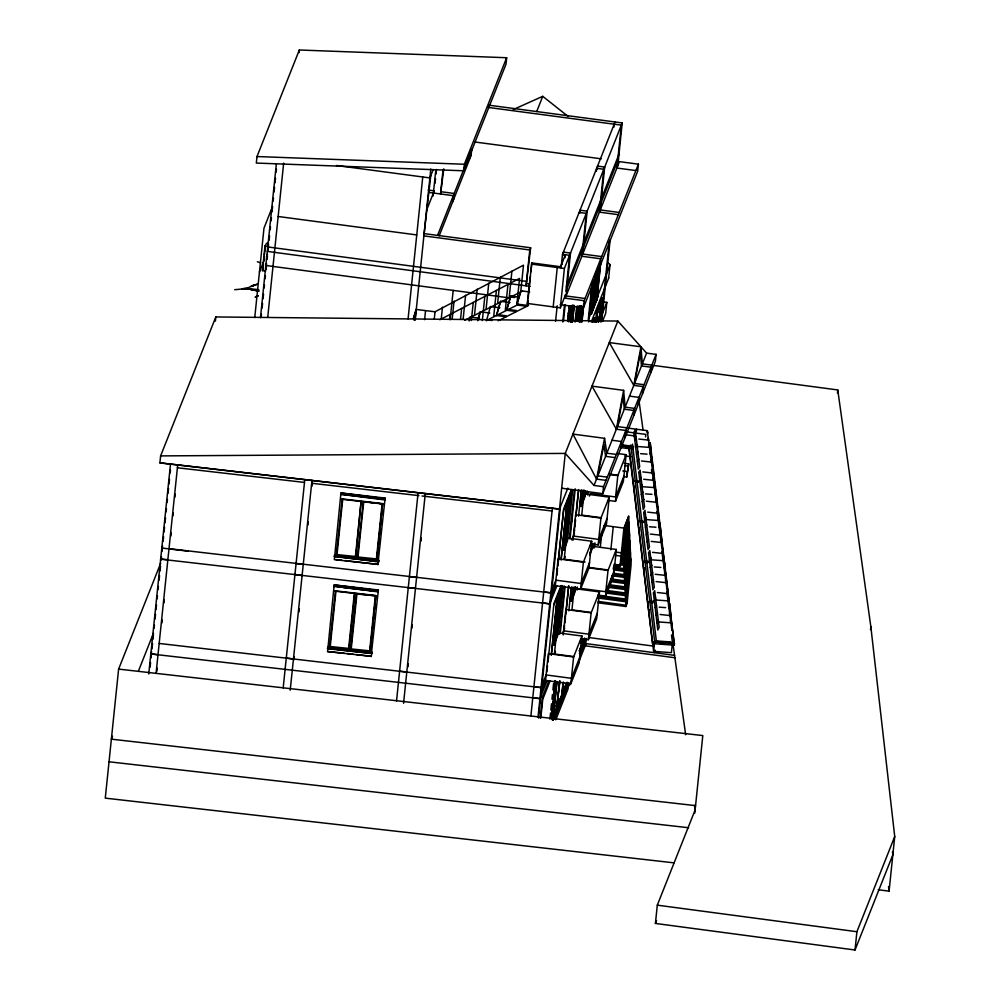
<?xml version="1.0" encoding="UTF-8"?>
<svg xmlns="http://www.w3.org/2000/svg" width="1000" height="1000" viewBox="0 0 1000 1000"><rect width="100%" height="100%" fill="white"/><g stroke="black" fill="none" stroke-linecap="round" stroke-linejoin="round"><path stroke-width="1.5" d="M636.225 431.087L636.337 429.2M636.462 431.125L636.562 429.237M647.262 432.562L647.375 430.675L628.288 428.137M336.362 555.725L376.812 560.062L382.612 503.963L379.025 503.55M160.688 563.2L118.612 669.1L105.275 798.138L673.975 862.85M567.85 488.088L559.513 509.075L159.9 462.863L160.613 455.9L215.825 316.95L617.85 321.062L646.6 353.113L656.087 354.375L655.375 361.337L602.788 493.675L561.675 488.2M148.737 673.988L170.512 464.087M150.087 667.163L150.562 662.525M151.037 657.9L151.525 653.275M151.962 648.988L152.537 643.475M152.975 639.175L153.463 634.525M154.1 628.312L154.425 625.212M155.062 619.012L155.538 614.35M156.025 609.7L156.5 605.05M157.15 598.837L157.463 595.737M158.112 589.538L158.425 586.438M159.075 580.225L159.55 575.575M160.025 570.925L160.512 566.263M161.15 560.062L161.475 556.962L160.6 559.163L549.725 603.85L556.912 585.75M162.037 551.45L162.475 547.325M163.088 541.3L163.575 536.638M164.05 531.987L164.537 527.337M165.012 522.675L165.5 518.025M166.137 511.825L166.462 508.713M167.1 502.512L167.425 499.412M168.062 493.2L168.538 488.55M169.025 483.9L169.5 479.25M170.15 473.038L170.463 469.938M156.075 673.275L177.7 464.913M156.9 671.188L157.225 668.112M161.875 623.062L162.2 619.963M163.962 602.9L164.288 599.788M170.875 536.038L171.188 532.938M172.95 515.875L173.275 512.775M174.875 497.262L175.2 494.15M215.4 321.125L215.825 316.95M257 156.537L256.325 163.062L463.663 170.787L505.988 64.25L506.662 57.725L299.325 50L257 156.537L464.338 164.25L506.662 57.725M254.75 317.512L263.988 228.125L272.6 206.438M265.7 271.075L262.438 270.637L264.975 246.025L266.637 243.188M263.463 263.738L263.15 266.775L263.5 265.9M263.775 260.712L264.575 256.45M264.375 254.95L265.525 246.713M260.462 317.688L276.363 163.738M265.85 269.538L266.488 263.387M266.962 258.762L267.438 254.15M267.762 251.075L268.238 246.462L264.975 246.025M261.137 317.387L261.45 314.3M262.1 308.113L262.575 303.475M263.05 298.837L263.538 294.2M264.175 288.012L264.488 284.913M265.138 278.725L265.45 275.637M266.087 269.45L266.575 264.812M267.162 259.05L267.462 256.225M268.188 249.188L268.488 246.225M269.113 240.263L269.575 235.775M270.188 229.788L270.5 226.8M271.112 220.812L271.425 217.825M272.05 211.812L272.525 207.237M273.15 201.137L273.463 198.088M274.1 191.988L274.562 187.413M275.038 182.825L275.512 178.25M276.15 172.15L276.462 169.1M267.75 317.1L283.663 163.1M299.05 52.613L299.325 50M283.188 687.875L304.788 479.575M290.212 690.238L311.962 480.4M294 659.762L294.288 657.013M298.938 612.025L299.25 608.925M307.925 525L308.25 521.9M311.938 486.225L312.25 483.125M334.288 556.85L334.525 555.188L336.325 555.688L342.2 498.925L382.612 503.587L376.75 560.35L378.688 560.275L378.45 561.938L334.412 556.275M340.688 494.862L340.95 492.975L385.112 498.075L384.85 499.95L340.812 494.288L334.762 555.5M377.95 564.388L334.325 559.65L334.712 556.312M376.688 560.638L336.262 555.975M355.425 556.487L337.013 554.587L342.713 499.363M369.925 652.562L329.475 648.225L335.438 590.862L375.85 595.513L369.988 652.275L371.912 652.2L371.8 653.3L327.525 648.775L327.762 647.113L370.05 651.988L375.85 595.887L356.362 593.938M333.925 586.788L334.188 584.913L378.35 590L378.088 591.875L334.05 586.213L328 647.438M356.175 654.575L371.188 656.312L327.562 651.575L327.95 648.238L327.525 648.775M329.475 648.225L329.625 647.35L349.05 649.562M348.663 648.425L330.238 646.513L335.95 591.287M355.387 556.712L361.087 501.475L355.75 557.925M357.325 558.112L363.188 501.712L366.775 502.137M376.425 558.913L358 557.013L363.762 501.562M348.612 648.637L354.325 593.4M348.988 649.85L354.787 593.75M350.562 650.037L356.425 593.65M369.663 650.837L351.238 648.938L356.987 593.488M376.375 559.125L382.137 503.688M377.887 564.663L378.575 561.362M378.325 560.525L384.975 499.375M378.45 561.938L378.688 560.275M384.85 499.95L385.112 498.075M369.613 651.062L375.363 595.612M371.125 656.6L371.8 653.3M371.55 652.45L378.212 591.312M371.675 653.863L371.912 652.2M378.088 591.875L378.35 590M408.075 318.888L422.75 176.975M413.862 319.862L414.325 315.338M414.425 319.938L415.2 312.387M414.988 320.012L416.087 309.438L435.012 311.775L523.488 265.163L520.737 291.788M415.213 319.837L430.8 169.037M424.762 233.688L530.662 247.775L529.788 249.975L423.888 235.888L430.75 175.712M433.1 196.012L435.775 170.15M435.075 183.2L435.538 178.625M436.012 174.05L436.488 169.462M424.613 319.662L425.55 310.613M443.062 169.575L440.538 193.975L443.787 168.888M434.237 319.325L435.012 311.775M396.538 700.888L418.1 492.638M452.688 201.838L453.325 195.675L428.825 192.413M441.213 319.25L442.463 307.162M453.562 199.625L454.2 193.475L441.413 191.775M403.562 703.263L425.288 493.475M407.975 666.85L408.3 663.75M411.987 628.075L412.312 624.963M420.975 541.05L421.3 537.95M463.663 170.787L464.338 164.25M449.625 318.95L450.1 314.425M450.138 319.775L453.175 290.4M452.163 319.288L454.038 301.163M470.213 157.713L470.85 151.562M460.575 318.988L461.675 308.425M463.113 319.325L465.613 295.163M479.663 318.25L470.2 317.087L469.225 320.988M471.375 320.538L473.25 302.425M474.538 314.837L477.188 289.163M489.787 313L480.325 311.825L478.038 320.163M482.325 320.575L484.825 296.425M486.112 308.825L488.762 283.163M490.35 307.538L490.45 306.575L499.925 307.75M493.75 316.087L496.4 290.425M497.688 302.825L500.337 277.162M496.637 314.587L506.1 315.75L506 316.712L496.538 315.55L496.637 314.587L500.588 301.325L510.05 302.5M500.588 301.325L496.538 315.55M505.325 310.087L507.975 284.425M506.763 309.337L516.237 310.5L516.138 311.462L506.675 310.3L506.763 309.337L510.712 296.075L518.825 297.075M509.263 296.825L511.912 271.163M506.675 310.3L510.712 296.075M527.987 303.375L527.112 306.312L516.8 305.05L519.55 278.425L439.8 319.762M529.788 249.975L526.087 285.837L530.662 247.775M565.2 298.175L619.45 161.637L638.425 164.163L584.175 300.7L565.2 298.175L565.562 294.65L560.325 307.838L527.288 303.438L531.812 262.913L560.575 266.737L565.35 254.713L565.037 257.7M527.112 306.312L528.088 302.413M528.112 298.762L529.5 285.325M529.812 282.337L530.425 276.363M530.887 271.875L531.812 262.913M553.188 306.887L557.263 267.512M555.575 321.262L557.175 305.8M561.1 267.787L562.5 254.338L615.075 121.988M562.137 264.075L562.45 261.087M563.062 255.113L563.375 252.125L570.513 253.075L566.075 295.963L585.05 298.488M560.325 307.838L564.388 268.463L622.212 122.938L488.825 105.188M562.737 322.025L564.475 305.212M563.45 321.35L565.188 304.538M567.688 321.413L569.225 306.262L571.013 306.5L570.837 308.125L569.1 307.8M567.888 320.925L568.737 313.137L568.062 313.05M567.888 320.925L568.737 313.137M579.712 213.2L580.025 210.212L587.163 211.163L582.725 254.062L601.7 256.588M568.575 321.525L569.987 307.913M568.812 321.812L570.025 310.375M569.587 321.213L570.925 308.762M570.487 314.363L570.862 311.188M570.588 322.113L572.163 306.863L571.275 306.75M570.725 322.238L572.475 305.363M571.562 320.788L573.138 305.45M530.875 716.188L552.375 508.125M571.475 322.025L573.212 305.25M572.375 322.137L574.1 305.375M572.562 321.65L574.138 306.413M575.05 322.05L576.65 306.575M575.763 321.413L577.362 305.938M577.125 321.337L578.7 306.087M577.362 320.938L578.787 307.125L577.362 320.85M578.025 321.45L579.6 306.212M578.5 319.713L578.812 316.637M579.45 310.512L579.925 305.9M538.013 717.138L565.262 453.413L617.85 321.062M579.012 321.337L580.6 305.988M579.175 322.05L580.562 308.2M538.575 718.025L560.388 506.875M580.037 322.038L581.575 305.75M580.462 319.3L580.862 315.138M580.975 320.913L582.4 307.113M596.362 171.3L596.675 168.312L603.812 169.262L599.375 212.15L618.35 214.675M580.925 321.95L582.537 307.738M540.35 718.263L542.587 696.663L548.888 680.812M597.238 169.088L597.55 166.1L604.688 167.05L600.25 209.95L619.237 212.475M540.837 717.913L542.762 699.287L550.175 680.662M581.812 322.075L583.7 303.775M582.013 321.575L584.175 300.7M541.375 690.925L545.538 680.45L548.3 653.612L573.612 656.988L581.938 636.025L556.625 632.663M551.163 596.15L555.325 585.675L558.1 558.837L583.4 562.212L591.725 541.25L567.913 538.088M556.875 574.237L557.525 568.038M557.837 564.938L563.612 509.113L567.4 499.588L561.15 560.062M546.85 671.9L547.5 665.688M548.038 662.05L553.913 603.663L557.688 594.138L551.438 654.613M556.938 575.237L557.425 570.6M557.9 565.962L563.663 510.25L567 501.85L561.075 559.1M551.213 655.2L557.288 596.4L553.95 604.8M561.188 585.5L558.025 593.45L552.725 644.7L554.025 644.862L557.712 635.6L562.85 585.9M562.438 550.15L567.725 498.9L571.413 489.625L572.712 489.8L567.413 541.05L563.737 550.312L562.438 550.15L563.488 547.5M558.013 594.725L553.062 642.625L554.412 642.237L557.788 633.775L562.675 586.413L559.312 594.888L558.013 594.725L561.375 586.25L554.425 653.988L573.775 656.562M567.712 500.163L562.762 548.075L564.125 547.688L567.487 539.225L566.25 538.488L562.875 546.962L564.125 547.688L569.012 500.337L572.375 491.863L571.087 491.7L567.712 500.163L569.012 500.337M563.737 550.312L569.025 499.062L572.712 489.8M554.025 644.862L559.325 593.612L562.475 585.675M557.513 616.475L557.837 613.425M558.462 607.337L558.938 602.762M559.45 597.775L559.75 594.85M565.812 535.625L565.487 538.663L566.188 538.625M566.438 529.538L566.912 524.963M567.537 518.875L567.85 515.825M568.488 509.738L568.85 506.15M569.425 500.6L569.913 495.913M588.263 319.7L591.938 284.137M571.087 491.7L566.125 539.6L567.487 539.225M585.062 561.987L564.225 559.212L570.45 498.95M571.087 492.738L571.413 489.625M588.675 321.938L592.812 281.938M600.812 261.85L597.35 295.387L596.45 295.275L598.275 295.413L592.65 310.562L590.875 310.325L594.038 279.9M591.2 308.788L594.125 280.938M590.875 310.325L590.513 314.037L591.413 314.163L591.8 310.35M595.25 276.975L591.938 308.988L595.8 274.163M549.888 719.2L550.525 713.037M550.85 709.95L551.487 703.775M551.962 699.15L552.438 694.525M552.913 689.9L553.55 683.725M596.8 271.825L593.65 302.312L591.312 308.387L592.987 309.025L591.05 308.863M554.425 683.825L554.738 680.738M559.55 634.2L564.525 586.112M569.462 538.25L574.5 489.513M596.725 274.488L594.025 300.575L596.3 294.837L595.638 294.75M551.388 717.775L555.087 682.075M551.475 718.637L553.225 701.663M553.55 698.587L555.3 681.612M560.262 633.55L565.075 587.013M570.037 539.038L575.225 488.85M591.237 308.375L593.65 302.312L594.55 302.438L598.013 268.888M551.838 717.9L555.662 680.875M594.55 302.438L598.05 269.925M553.475 708.062L553.787 705.013M554.425 698.888L554.738 695.837M552.425 720.225L552.875 715.238M553.538 709.513L554.012 704.912M554.487 700.325L554.788 696.775M555.438 691.137L555.9 686M594.738 301.938L593.85 301.825L596.263 295.763L599.25 266.788M593.987 320.737L594.288 317.863L595.175 317.975L594.875 320.863M599.125 269.35L596.312 296.625M613.9 127.188L614.2 124.2M552.987 718.838L556.812 681.825M553.062 720.225L557 682.087M596.263 295.763L597.15 295.875L600.775 260.812M594.675 322.05L594.975 319.113L593.312 319.462M597.075 298.025L596.812 300.562L595.913 300.438M563.2 634.963L565.837 609.5L591.138 612.875L599.462 591.912L574.163 588.55M573 540.175L575.625 514.725L600.925 518.1L609.25 497.137L583.95 493.775M598.275 295.413L591.413 314.163M595.562 322.2L596.6 312.113L602.337 297.688L603.225 297.812L601.287 316.537L599.575 320.863M564.087 629.675L564.562 625.025M564.888 621.925L568.575 586.25M573.85 534.987L575.45 519.475M575.775 516.375L578.488 490.012M564.95 622.925L565.425 618.288M565.913 613.638L568.787 585.788M574.062 534.425L574.55 529.788M574.862 526.688L575.513 520.5M575.988 515.862L578.7 489.55M596.15 321.875L596.888 313.575L603.225 297.812M596.35 322.25L597.3 313.062L603.025 298.938L601.125 314.8L598.825 321.112M596.6 321.625L597.5 312.238L596.6 312.113M559.788 680.875L556.712 707.862L559.388 681.975M556.712 707.862L559.913 681.15M568.837 610.85L571.237 587.587M578.587 516.163L581.312 489.8M599.938 311.062L599.637 314.037L600.525 314.163L601.763 302.25L600.237 304.887M600.562 305.1L600.862 302.125M571.562 586.95L570.125 600.925L571.425 601.1L575.1 591.825L575.588 587.175M581.487 490.7L579.875 506.238L581.175 506.413L584.862 497.137L585.5 490.925M601.312 302.188L600.087 314.1L597.388 320.875M600.375 315.837L602.337 297.688M563.375 682.013L561.737 695.238L562.987 683.062M571.425 601.1L572.863 587.125M581.175 506.413L582.987 490.037M601.163 300.425L602.5 300.613L601.013 315.075L599.675 314.9M572.913 587.775L571.812 598.475L575.175 590L575.487 586.95M563.5 682.825L562.4 693.525L566.6 682.938M600.975 322.15L609.312 241.575M573.938 589.275L573.812 590.388L575.175 590L573.938 589.275L570.625 597.612M584.163 490.05L582.45 498.525M573.688 593.125L571.95 609.875L591.3 612.45M573.962 590.1L574.288 587M584.2 490.763L581.75 515.1L601.1 517.675M601.712 321.312L610.125 239.925M617.788 165.825L622.212 122.938M581.562 503.787L584.938 495.312L585.413 490.725M591.213 322.137L608.625 278.312L610 265A8.462 2.725 5.9 0 0 607.712 262.875M577.075 590.087L577.4 586.987M587 494.137L587.3 491.138M603.725 301.962L606.812 302.375L605.688 313.363L602.475 321.413M587.562 494.925L587.875 491.925M568.688 682.75L568.05 688.913L555.788 719.8M545.538 680.45L570.837 683.812L573.612 656.988M555.325 585.675L580.625 589.038L583.4 562.212M580.438 642.487L580.75 639.425M580.562 643.3L580.862 639.725M590.775 542.925L590.45 545.962L592.45 546.512L589.65 553.575M581.938 636.025L579.163 662.862L570.837 683.812M591.725 541.25L588.95 568.075L580.625 589.038M592.537 546.8L592.762 543.462M593.737 548.175L594.212 543.525M594.45 547.525L594.925 542.875M578.325 663.05L585.588 644.8L586.225 638.638M602.788 493.675L603.513 486.712L656.087 354.375M580.925 638.713L588.362 639.7L591.138 612.875M590.712 543.938L598.162 544.925L600.925 518.1M638.425 164.163L637.7 171.2L583.45 307.738L560.188 304.637M600.363 546.862L601.8 532.975M599.462 591.912L596.688 618.75L588.362 639.7M609.25 497.137L606.487 523.962L598.162 544.925M580.5 588.362L605.8 591.737L608.013 570.413L616.337 549.462L591.025 546.087M589.288 496.112L590.3 493.587L615.6 496.962L617.8 475.637L626.125 454.675L617.2 453.488M620.75 448.462L621.475 441.5L611.987 440.238M598.225 595.15L605.675 596.138L606.237 590.638M608.025 500.375L615.462 501.362L616.038 495.85M610.862 549.825L613.25 526.675M625.138 437.425L625.85 430.475L616.362 429.212L592 386.138L623.625 390.35L625.125 407.15L634.625 408.413L633.9 415.375M616.337 549.462L613.562 576.287L605.675 596.138M626.125 454.675L623.35 481.512L615.462 501.362M623.75 476.688L626.725 477.088L628.737 463.875L624.275 463.275M628.737 463.875L626.725 477.088M613.75 565.712L619.938 566.538L623.913 528.088L628.625 516.225L631.087 564.875L627.112 603.312L625.85 606.5L598 602.788M621.237 562.25L625.062 525.2M633.075 449.075L633.013 446.925M638.288 404.35L639 397.388L629.513 396.125M622.388 559.35L626.213 522.3M623.387 557.85L627.362 519.412M624.375 554.35L628.2 517.3M620.6 563.525L623.7 563.938L625.1 559.362M628.625 516.225L624.65 554.675L619.938 566.538M613.175 568.575L624 570.013L625.413 565.438L619.225 564.612M628.938 522.312L624.963 560.75L623.7 563.938M633.038 482.788L633.2 481.175L639.038 481.6M642.55 393.587L643.275 386.637L633.787 385.375L609.3 342.575L640.938 346.788L642.325 363.862L651.812 365.125L651.1 372.088M613.475 574.65L624.312 576.087L625.712 571.525L613.337 569.875M629.237 528.387L625.262 566.825L624 570.013M612.238 580.525L624.612 582.175L626.025 577.6M629.55 534.462L625.575 572.913L624.312 576.087M634.125 490.55L634.562 486.388M609.45 586.2L624.925 588.25L626.337 583.688L610.862 581.625M629.85 540.55L625.887 578.987L624.612 582.175M606.663 591.862L625.237 594.338L626.638 589.763M630.163 546.625L626.188 585.075L624.925 588.25M599.237 596.912L625.538 600.413L626.95 595.837M630.462 552.712L626.5 591.15L625.237 594.338M625.85 606.5L630.775 558.787M637.913 522.987L638.075 521.375L643.913 521.8M639 530.763L639.288 527.975M639.175 532.2L639.462 529.412M642.788 563.188L642.95 561.575L648.787 562M643.875 570.962L644.163 568.175M644.05 572.4L644.488 568.225M655.075 482.775L654.912 484.387L654.538 481.3M647.663 603.387L647.825 601.775L652.2 602.1M648.925 612.6L649.212 609.825M659.95 522.975L662.212 544.688M628.888 445.613L652.537 643.587L674.4 645.188L650.2 442.575L651.162 453.462M672.275 644.325L671.413 652.663L653.625 651.363L654.488 643.025M664.65 564.788L664.825 563.175M669.7 603.375L671.213 618.913M892.475 851.737L892.837 854.837L855.013 950L655.413 923.438L657.3 905.163L695.113 809.987L694.463 805.362M694.8 813.037L702.8 735.575L118.612 669.1M837.45 393L837.763 389.95L654.262 365.525M870.512 629.6L870.825 626.55L837.763 389.95M855.013 950L856.912 931.725L894.725 836.55L870.825 626.55M878.25 889.725L889.075 891.175L894.725 836.55M634.438 435.925L634.85 432.95M635.075 432.975L634.675 435.95L625.013 434.675M645.537 436.912L645.888 434.412L626.8 431.875M616.362 429.212L623.625 390.35M633.787 385.375L640.938 346.788M598.625 320.988L599.163 318.225M596.538 479.1L604.562 438.312L572.938 434.1L596.538 479.1L606.025 480.363M340.95 492.975L384.988 498.65M341.112 494.325L384.675 499.35M340.625 499.113L384.175 504.137M334.525 555.188L378.562 560.85M336.238 556.3L336.388 555.425L355.812 557.638M334.188 584.913L378.225 590.575M334.35 586.25L340.3 587.225M333.85 591.038L377.413 596.062M327.762 647.113L371.788 652.775M327.95 648.238L333.888 649.212M327.562 651.575L344.15 653.188M378.275 561.337L369.2 560.575M633.85 432.45L635.225 429.9L639.675 466.625L638.3 469.175L634.025 433.95M634.75 439.925L636.112 437.212M640.512 487.438L641.875 484.725M641.4 494.75L642.763 492.05M646.25 534.8L647.638 532.25M651.15 575.15L652.525 572.6M652.038 582.463L653.4 579.763M654.25 600.725L655.612 598.025M656.912 622.675L658.288 620.112M413.45 318.275L416.087 309.438M469.325 320.025L470.2 317.087M477.7 320.662L480.325 311.825M490.45 306.575L486.413 320.8L486.512 319.837L491.925 320.5M516.8 305.05L520.3 293.263M267.638 243.625L268.1 242.463A7.738 0.663 -82.4 0 1 268.4 243.463M268.637 244.75L267.762 246.95L526.538 281.388M259.45 272.075L264.613 259.062M262.438 270.637L263.363 268.325M162.613 545.95L161.788 548.025L188.162 551.188M169.037 548.688L550.862 592.85L555.9 580.163L581.2 583.538L589.525 562.575M167.9 559.688L160.65 559.038M112.525 736.263L111.375 739.163L695.562 805.638M138.463 670.975L153.45 633.25M151.675 651.737L150.8 653.938L539.925 698.637L547.112 680.525M159.25 643.462L541.062 687.625L546.1 674.938L571.4 678.312L579.725 657.35M433.013 170.05L429.875 177.925L336.5 165.487M426.65 210.05L434.288 190.825L428.175 190.012M303.212 564.4L296.038 563.575M302.025 575.538L294.9 574.587M437.55 235.387L471.725 149.362L471.087 155.512L439.162 235.863M286.325 658.112L293.512 658.95M536.7 111.562L542.75 96.337L568.112 116.438M416.562 577.425L409.375 576.6M527.288 303.438L528.337 300.8M415.425 588.425L408.237 587.6M399.65 671.188L406.838 672.013M566.388 286.688L618.962 154.35M618.513 158.8L565.925 291.137L569.637 255.275L562.5 254.338M570.837 308.125L571.938 305.375M569.65 312.6L572.438 305.587M572.163 306.863L569.362 313.913L568.475 313.788M591.425 307.125L593.7 301.388M592.337 308.988L595.037 302.188M589.138 317.5L592.137 309.962M594.3 304.525L605.788 275.587M606.663 273.387L610 265M592.562 322.188L594.288 317.863M592.987 321.763L594.087 318.988M596.625 312.688L602.137 298.825M594.038 320.863L595.175 317.975M593.875 321.887L594.975 319.113M602.5 300.613L596.475 314.375M597.837 320.925L600.525 314.163M598.175 321.388L600.562 315.012M598.1 322.188L601.125 314.8L598.6 322.038M599.4 321.05L601.688 315.275M602.562 313.075L606.812 302.375M567.712 500.588L570.425 493.75M571.013 523.275L571.888 521.062M581.462 500.188L583.688 494.575L584.938 495.312M564.225 559.212L565.262 556.587M571.862 539.975L574.462 533.438M603.513 486.712L594.025 485.45L646.6 353.113M558 595.138L560.725 588.3M555.3 636.975L556.425 634.15L557.788 633.775L556.538 633.038L553.175 641.513L554.412 642.237M589.75 554.963L592.375 548.35M607.05 518.462L598.725 539.412L573.425 536.05M615.6 496.962L623.925 476M554.425 653.988L555.462 651.363M562.587 633.45L564.675 628.212M648.5 445.312L649.575 442.587M555.538 706.775L557.1 706.85L552.375 718.763M562.112 694.237L557.388 706.137L555.862 705.938M580.45 648.088L584.138 638.825M552.263 719.075L566.75 682.625L567.5 683.425L553.4 718.913M552.75 718.425L557.1 707.475M557.212 707.175L562.112 694.85M567.125 682.237L561.737 695.238M584.65 638.125L579.263 651.125L584.275 638.5L585.025 639.312L579.388 653.512M555.325 712.775L557.038 708.462M559.312 702.712L561.025 698.4M562.175 695.525L565.025 688.337M579.7 651.413L584.275 639.913M553.225 720.062L567.5 684.125L568.35 683.988L554.412 719.062M579.888 652.95L585.025 640.013L585.887 639.875M579.75 655.312L586.487 638.5M597.263 613.237L588.938 634.2L563.625 630.825M605.8 591.737L614.125 570.775M571.075 681.3L569.4 685.512L567.888 685.312M573.312 675.688L574.987 671.475M625.538 600.413L626.8 597.238M625.938 605.225L627.25 601.925L624.513 552.962L623.2 556.263L625.938 605.225L598.138 601.4M654.312 652.688L655.288 650.238M655.413 923.438L656.55 920.55M636.138 437.375L634.825 439.65M637 444.525L635.712 446.975M635.812 446.8L637.025 444.688M637.888 451.838L636.6 454.288M636.7 454.113L637.913 452M638.775 459.162L637.487 461.6M637.587 461.438L638.787 459.312M640.987 477.413L639.7 479.862M642.775 492.2L641.475 494.487M643.65 499.363L642.362 501.8M642.463 501.637L643.662 499.513M644.675 519.9L645.863 517.612M646.75 524.938L645.462 527.375M648.525 539.562L647.237 542M650.738 557.825L649.45 560.262M649.55 560.1L650.763 557.975M651.625 565.138L650.337 567.575M650.438 567.413L651.637 565.288M652.513 572.45L651.225 574.888M653.413 579.913L652.113 582.2M655.312 607.612L656.5 605.337M657.387 612.65L656.1 615.087M656.2 614.925L657.4 612.8M658.275 619.963L656.988 622.4M597.513 312.8L595.962 312.887M243.637 288.425L247.775 287.825L257.2 284.125M257.95 295.938L255.35 297.025L257.913 295.688M464.637 320.3L522.562 291.038M486.9 320.312L518.612 304.3M498.25 320.763L528.45 305.512L516.9 304.088L520.837 290.825L529.675 291.913M253.975 285.138L251.112 286.363L257.337 284.312M255.35 297.025L258.137 295.675M251.1 286.363L253.875 285.038M513.237 109.562L542.75 96.337M234.662 289.688L247.625 288.55L258.7 289.637M244.438 288.85L241.812 289.288L247.662 288.738L258.95 290.925M241.8 289.288L247.725 288.812L258.812 291.05M582.938 494.762L583.638 494.712M573.175 589.45L573.875 589.4M555.788 633.212L556.487 633.175M636.675 446.45L648.612 447.325M641.55 486.65L653.487 487.525M645.537 519.538L657.475 520.413M650.413 559.738L662.35 560.612M655.288 599.95L667.225 600.812M657.95 621.888L669.887 622.762M638.812 439.038L647.725 440.012M640.588 453.675L647.087 454.15M641.462 460.988L650.387 461.95M642.8 471.925L651.712 472.9M643.688 479.25L652.6 480.213M645.45 493.875L651.963 494.35M646.338 501.188L655.263 502.15M647.675 512.137L656.587 513.1M649.45 526.763L655.95 527.238M650.325 534.075L659.25 535.037M651.213 541.388L660.138 542.35M652.55 552.337L661.462 553.3M654.312 566.962L660.825 567.438M655.2 574.275L664.125 575.237M656.087 581.587L665.013 582.562M657.425 592.537L666.338 593.5M659.188 607.163L665.688 607.638M660.075 614.475L669 615.45M160.613 455.9L565.262 453.413L594.025 485.45M638.125 480.812L635.163 480.6L630.837 444.938M638.3 482.262L635.337 482.038L640.037 520.8L643 521.013M643.175 522.463L640.2 522.238L644.9 561L647.875 561.225M648.05 562.663L645.075 562.438L649.775 601.2L654.225 601.525M652.925 602.863L649.95 602.65L654.65 641.4L672.45 642.712L671.5 634.95M670.588 641.95L656.35 640.913L651.812 603.4M652.7 641.975L674.575 643.575M660.413 643.45L664.862 643.775M109.038 761.787L688.575 827.738M159.9 462.863L559.513 509.075M177.4 467.775L304.363 482.413M312.1 483.3L418.925 495.625M422.025 495.988L552.087 510.988M369.837 502.488L375.962 503.188M334.65 556.6L357.175 559.188M360.188 559.538L366.188 560.237M335.9 559.538L341.9 560.225M344.913 560.575L376.45 564.212M343.3 587.575L356.825 589.138M359.825 589.475L365.838 590.175M368.837 590.525L374.85 591.213M336.9 649.562L369.938 653.375M347.163 653.538L353.162 654.225M510.613 297.038L514.675 297.538M487.912 107.387L621.337 125.15L616.912 168.038L635.887 170.562M474.975 142.012L601.263 158.812M579.15 212.425L586.287 213.375L581.85 256.262L600.825 258.788M278.15 216.488L416.75 234.938M531.362 264.075L564.388 268.463M526.962 283.625L529.925 284.025M267.312 251.4L530.163 286.375M601.362 299.3L602.7 299.475M265.85 265.475L509.85 297.938M591.013 308.962L592.8 309.2M571.075 307.238L571.975 307.35M595.988 313.45L597.325 313.637M600.4 316.413L601.287 316.537M568.675 313.3L569.562 313.412M650.987 367.2L641.5 365.938L640.325 353.088L634.55 383.45L644.038 384.712M633.8 410.462L624.312 409.2L623.05 396.55L617.413 426.575L626.9 427.837M622.263 444.875L633.038 446.312M621.3 445.337L633.675 446.975M620.988 445.962L633.162 447.575M625.775 447.562L628.862 447.975M620.812 447.575L629.95 448.787M616.325 454.45L606.838 453.188L604.562 438.312M624.913 455.913L631.1 456.725M615.075 457.6L605.588 456.337L603.95 444.637L597.812 475.887L607.312 477.15M624.888 465.675L627.863 466.075M622.837 470.988L627.3 471.575M609.038 474.025L617.975 475.213M608.875 474.45L617.8 475.637M567.725 498.9L569.025 499.062M604.113 525.45L623.913 528.088M566.112 540.875L567.413 541.05M615.513 552.05L624.8 553.275L620.087 565.138L613.888 564.312M615.8 555.438L623.525 556.462M620.75 562.125L623.837 562.537M613.312 567.188L624.15 568.625M588.825 567.413L608.175 569.987M588.663 567.837L608.013 570.413M613.625 573.263L624.45 574.7M612.1 575.75L624.475 577.4M610.837 578.925L624.763 580.788M609.6 584.8L625.062 586.862M608.075 587.288L625.087 589.55M606.812 590.475L625.375 592.95M606.838 593.162L625.4 595.638M597.837 595.325L625.688 599.025M597.863 598.013L627.25 601.925M558.025 593.45L559.325 593.612M543.725 591.9L550.862 592.85M542.587 602.9L549.725 603.85M588.5 637.475L653.713 646.15M586.05 643.612L674.562 655.387M584.062 644.6L585.588 644.8M585.212 645.812L674.9 657.75M533.925 686.675L541.062 687.625M540.8 696.425L542.587 696.663M532.788 697.688L539.925 698.637M150.85 653.812L157.988 654.762M657.3 905.163L856.912 931.725M247.575 288.775L258.425 291.1M257.35 261.75L260.7 262.85M647.987 433.05L647.237 430.788L652.45 469.762M648.125 438.1L648.9 440.513M649.013 445.412L649.788 447.825M649.9 452.725L650.675 455.138M650.788 460.037L651.562 462.45M652.862 473.25L652.113 470.988L657.325 509.975M653 478.3L653.775 480.712M653.888 485.613L654.638 487.875M653.913 485.763L654.663 488.025M654.775 492.925L655.525 495.188M654.8 493.075L655.55 495.337M655.662 500.238L656.413 502.5M655.675 500.387L656.438 502.663M657.738 513.45L656.988 511.188L662.188 550.175M657.875 518.5L658.65 520.913M658.763 525.812L659.538 528.225M659.65 533.125L660.425 535.55M660.537 540.438L661.312 542.863M662.613 553.65L661.862 551.388L667.062 590.375M662.75 558.7L663.525 561.125M663.637 566.013L664.412 568.438M664.525 573.325L665.3 575.75M665.413 580.638L666.188 583.062M667.487 593.85L666.737 591.587L671.938 630.575M667.625 598.9L668.4 601.325M668.512 606.213L669.287 608.638M669.4 613.525L670.175 615.95M670.288 620.837L671.05 623.263M639.025 401.025L643.075 430.025M673.138 645.15L685.662 734.775M651.538 456.55L654.163 478.2M655.475 489.025L657.163 502.938M657.537 506.037L659.212 519.95M662.588 547.788L663.15 552.425M663.525 555.513L665.212 569.425M665.588 572.525L666.15 577.163M666.525 580.25L667.087 584.888M667.463 587.987L668.213 594.163M668.587 597.263L669.15 601.9M671.587 622L672.15 626.638M672.525 629.738L674.4 645.188M651.438 469.5L651.825 472.6M632.487 444.1L636.862 480.1M637.188 482.8L641.737 520.3M642.062 523L646.612 560.5M646.938 563.2L651.475 600.712M628.913 448.775L653.625 651.363M888.55 886.538L889.075 891.175M608.45 277.7A8.462 2.725 5.9 0 1 608.625 278.312M638.8 472.388L643.175 509.375L644.55 506.825L640.1 470.1L638.8 472.388M643.675 512.587L648.05 549.575L649.425 547.025L644.975 510.3L643.675 512.587M648.538 552.788L652.925 589.788L654.3 587.225L649.85 550.513L648.538 552.788M653.413 592.987L657.8 629.987L659.175 627.438L654.725 590.712L653.413 592.987"/></g></svg>
